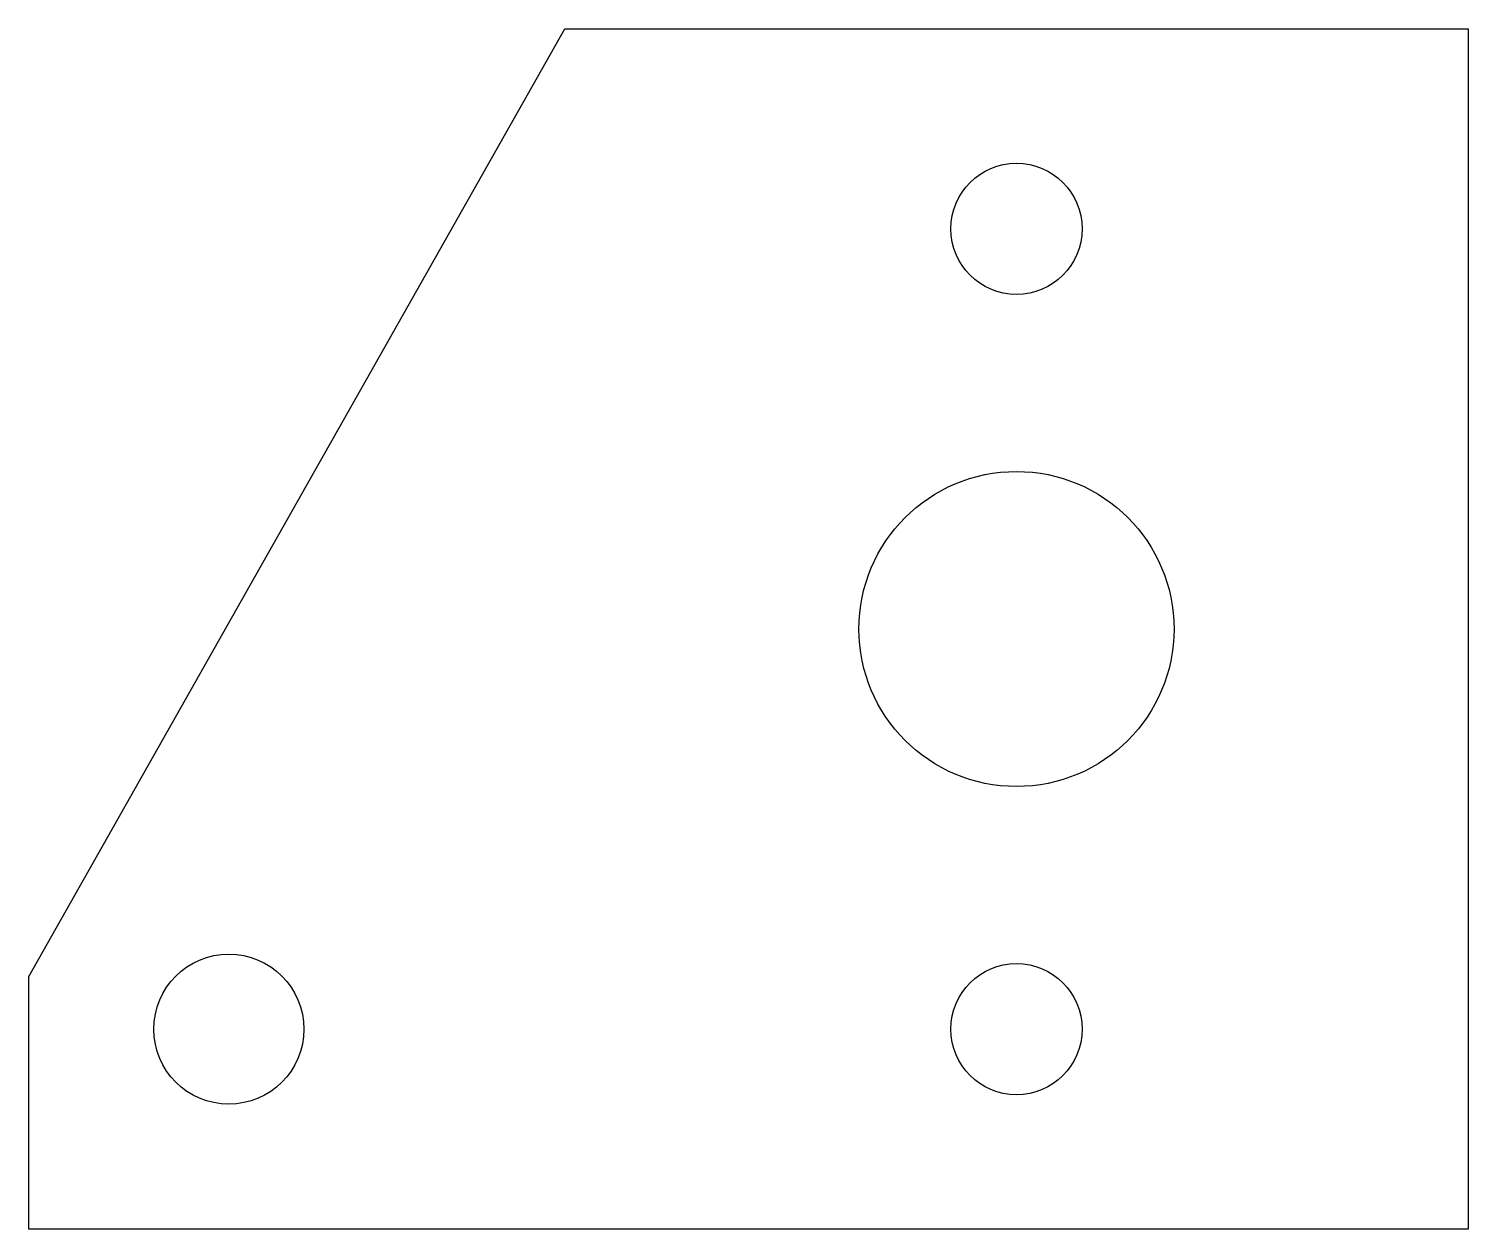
# Model space of a CAD drawing. Header units: millimetres. Extents: x 44.5 to 90.1, y 260.4 to 298.5.
import ezdxf

# ---------------------------------------------------------------- set-up
doc = ezdxf.new("R2010")
doc.units = ezdxf.units.MM
doc.layers.get('0').update_dxf_attribs({"linetype": 'CONTINUOUS'})

msp = doc.modelspace()

# ---------------------------------------------------------------- linework, layer by layer
msp.add_lwpolyline([(61.462, 298.45), (90.138, 298.45), (90.138, 260.35), (44.45, 260.35), (44.45, 268.371)], close=True)
for centre, radius in [((75.8, 292.1), 2.083), ((75.8, 279.4), 5), ((50.8, 266.7), 2.381), ((75.8, 266.7), 2.083)]:
    msp.add_circle(centre, radius)

doc.saveas('drawing.dxf')
